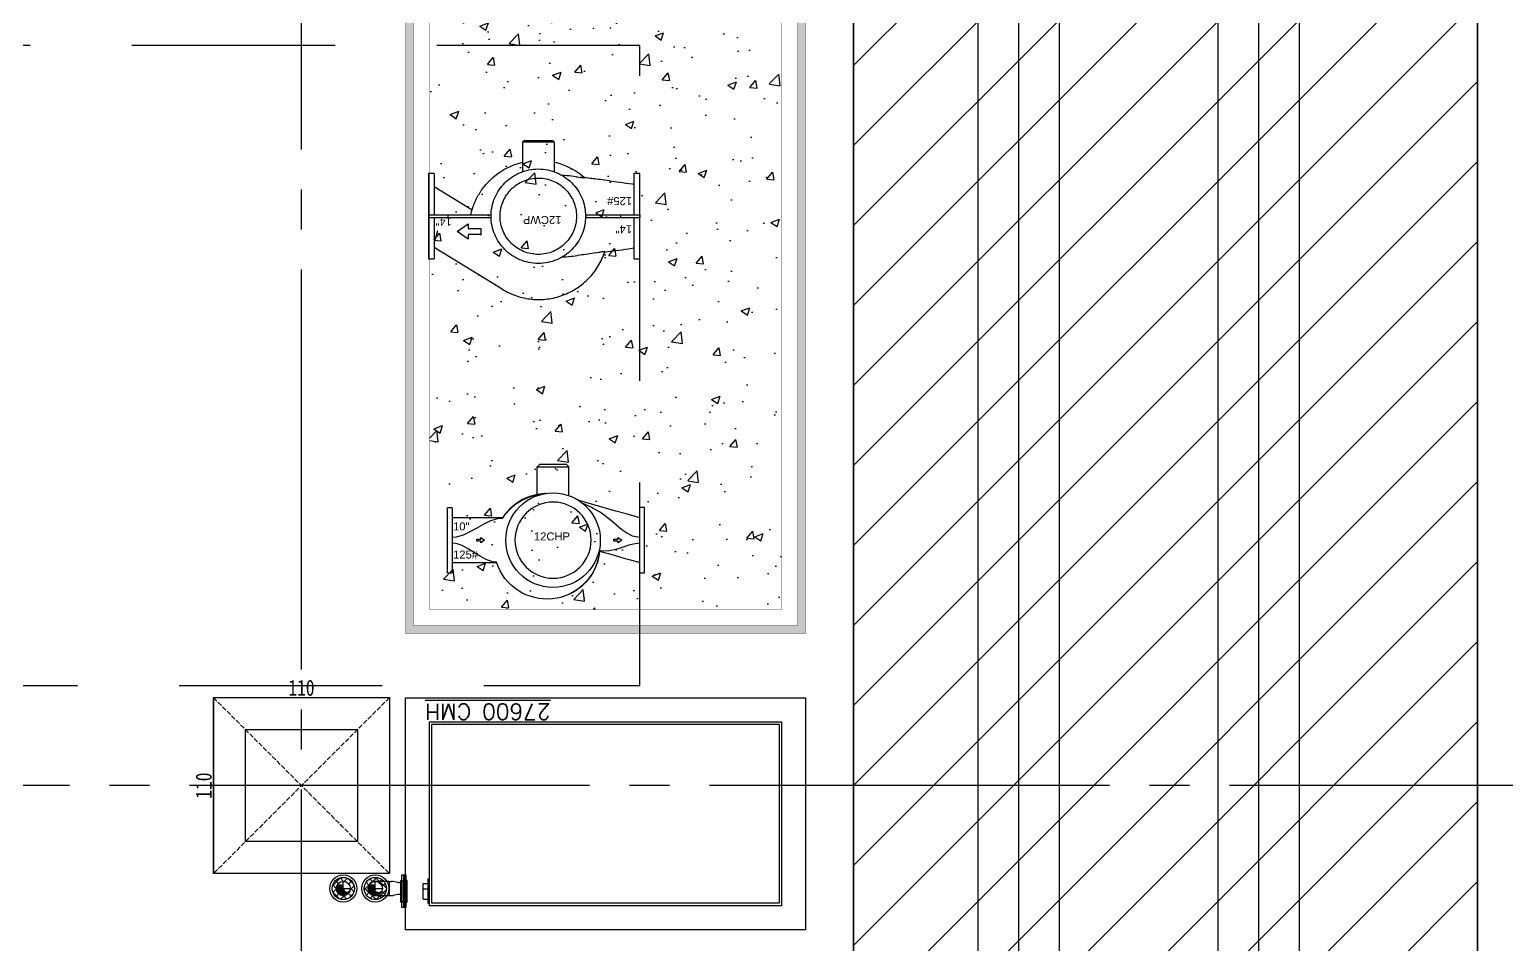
# Model space of a CAD drawing. Extents: x -18489 to 27370, y -8745 to 11880.
# Drawn here: x -16368 to -15445, y 2683 to 3255 of the extents above; entities that cross this region are included whole.
import ezdxf
from ezdxf.enums import TextEntityAlignment as Align

# ---------------------------------------------------------------- set-up
doc = ezdxf.new("R2010")
doc.units = 0
doc.header["$LTSCALE"] = 100
for name, pattern in [('188K-SM-03-F10-MECH-EQ-Y2257103$0$Micron CUP L10 HVAC EQU$0$DASHED', [19.05, 12.7, -6.35]), ('X-CUB3-L10$0$COL-CEN-LIN', [3.25, 2.5, -0.25, 0.25, -0.25]), ('X-CUB3-L10$0$HIDDEN', [0.4, 0.3, -0.1])]:
    doc.linetypes.add(name, pattern=pattern)
for name, color, linetype in [('188K-SM-03-F10-MECH-EQ-Y2257103$0$0 Xref', 8, 'Continuous'), ('188K-SM-03-F10-MECH-EQ-Y2257103$0$M-EQU-FOUNDATION', 8, 'Continuous'), ('188K-SM-03-F10-MECH-EQ-Y2257103$0$Micron CUP L10 CDA EQU$0$M MOVE-IN AREA', 8, 'Continuous'), ('188K-SM-03-F10-MECH-EQ-Y2257103$0$Micron CUP L10 HVAC EQU$0$M-EQU-FUTURE', 254, 'Continuous'), ('188K-SM-03-F10-MECH-EQ-Y2257103$0$Micron CUP L10 HVAC EQU$0$M-FUTURE-EQU', 253, '188K-SM-03-F10-MECH-EQ-Y2257103$0$Micron CUP L10 HVAC EQU$0$DASHED'), ('188K-SM-03-F10-MECH-EQ-Y2257103$0$Micron CUP L10 HVAC EQU$0$M-MECH-EQU', 136, 'Continuous'), ('188K-SM-03-F10-MECH-EQ-Y2257103$0$Micron CUP L10 HVAC EQU$0$M-PHASE1 AREA', 252, 'Continuous'), ('188K-SM-07-F10-MECH-WWR-PIPE-Y2257103$0$M-P-PIPE-29', 6, 'Continuous'), ('188K-SM-07-F10-MECH-WWR-PIPE-Y2257103$0$M-P-PIPE-35', 1, 'Continuous'), ('X-CUB3-L10$0$CCL', 8, 'X-CUB3-L10$0$COL-CEN-LIN'), ('X-CUB3-L10$0$COL', 8, 'Continuous'), ('X-CUB3-L10$0$COL-S', 8, 'Continuous')]:
    doc.layers.add(name, color=color, linetype=linetype)
doc.styles.add('188K-SM-03-F10-MECH-EQ-Y2257103$0$Micron CUP L10 HVAC EQU$0$AA-TXT', font='simplex.shx', dxfattribs={"bigfont": 'china.shx'})
doc.styles.add('188K-SM-03-F10-MECH-EQ-Y2257103$0$Micron CUP L10 HVAC EQU$0$Standard', font='arial.ttf')
doc.styles.add('X-CUB3-L10$0$DIM', font='', dxfattribs={"width": 0.8})
doc.styles.get('X-CUB3-L10$0$DIM').set_extended_font_data('MingLiU')
doc.dimstyles.new('X-CUB3-L10$0$JJP_005_defpoint', dxfattribs={"dimtxt": 20, "dimasz": 0.5, "dimexe": 0.5, "dimexo": 0.5, "dimgap": 0.5, "dimtad": 1, "dimdsep": 46, "dimtxsty": 'X-CUB3-L10$0$DIM', "dimblk": 'X-CUB3-L10$0$_None', "dimcen": 10, "dimclrd": 256, "dimclre": 256, "dimclrt": 256, "dimadec": 0, "dimazin": 0, "dimtfac": 1, "dimtix": 1, "dimtmove": 2, "dimatfit": 3, "dimldrblk": 'X-CUB3-L10$0$_None', "dimfxl": 0.5, "dimtolj": 1, "dimtzin": 0, "dimarcsym": 0})

# ---------------------------------------------------------------- blocks, each defined once
blk = doc.blocks.new('*D451')
at = {"layer": 'DefPoints', "lineweight": -2, "transparency": 16777216}
blk.add_line((0, 0), (110, 0), dxfattribs=at)
at = {"layer": 'DefPoints', "color": 0, "transparency": 16777216}
for p in [(0, 0), (110, 0), (110, 0)]:
    blk.add_point(p, dxfattribs=at)
at = {"layer": 'DefPoints', "transparency": 16777216, "insert": (55, 6.07), "char_height": 10, "attachment_point": 5, "style": 'X-CUB3-L10$0$DIM'}
blk.add_mtext('\\A1;110', dxfattribs=at)
blk = doc.blocks.new('X-CUB3-L10$0$_None')
blk = doc.blocks.new('*D452')
at = {"layer": 'DefPoints', "lineweight": -2, "transparency": 16777216}
blk.add_line((0, 0), (0, -110), dxfattribs=at)
at = {"layer": 'DefPoints', "color": 0, "transparency": 16777216}
for p in [(0, 0), (0, -110), (0, -110)]:
    blk.add_point(p, dxfattribs=at)
at = {"layer": 'DefPoints', "transparency": 16777216, "insert": (-6.07, -55), "char_height": 10, "attachment_point": 5, "rotation": 90, "style": 'X-CUB3-L10$0$DIM'}
blk.add_mtext('\\A1;110', dxfattribs=at)
blk = doc.blocks.new('188K-SM-03-F10-MECH-EQ-Y2257103$0$Micron CUP L10 HVAC EQU$0$ARROW')
for p, q in [((-0.98, 3.35), (-0.99, 4.64)), ((-0.99, 4.64), (2, 2.52)), ((-1, 1.71), (-0.98, 1.71)), ((-0.97, 0.46), (-0.98, 1.71)), ((2, 2.52), (-0.97, 0.46)), ((-0.97, 0.46), (-0.97, 0.46))]:
    blk.add_line(p, q)
blk.add_lwpolyline([(-1, 1.71), (-4.4, 1.71), (-4.4, 3.35), (-1, 3.35)])
blk = doc.blocks.new('188K-SM-03-F10-MECH-EQ-Y2257103$0$Micron CUP L10 HVAC EQU$0$A$C081C243A')
for p, q in [((59.9, 65.93), (58.47, 64.5)), ((76.72, 65.93), (59.9, 65.93)), ((76.72, 65.93), (78.15, 64.5)), ((58.47, 46.46), (58.47, 64.5)), ((58.47, 64.5), (78.15, 64.5)), ((78.15, 46.46), (78.15, 64.5)), ((2.27, -1.7), (2.27, 38.94)), ((5.29, 38.94), (2.27, 38.94)), ((5.29, 38.94), (5.29, -1.7)), ((122.44, -1.69), (122.44, 38.95)), ((125.46, 38.95), (122.44, 38.95)), ((125.46, -1.69), (125.46, 38.95)), ((2.27, -1.7), (5.29, -1.7)), ((122.44, -1.69), (125.46, -1.69))]:
    blk.add_line(p, q)
for points in [[(63.96, 47.83), (63.26, 47.81), (58.39, 47.27), (53.66, 46.01), (49.14, 44.05), (44.96, 41.43), (41.25, 38.26), (38.04, 34.57), (37.25, 33.47), (36.87, 32.9), (36.78, 32.76), (36.75, 32.71)], [(36.95, 32.57), (36.98, 32.63), (37.08, 32.77), (37.45, 33.33), (38.23, 34.42), (41.42, 38.09), (45.1, 41.24), (49.26, 43.83), (53.74, 45.78), (58.44, 47.03), (62.2, 47.51)], [(122.44, 32.6), (121.13, 32.97), (117.54, 33.99), (113.95, 35.02), (106.77, 37.07), (99.61, 39.12), (96.03, 40.14), (92.43, 41.17), (85.24, 43.23), (84.16, 43.54)], [(86.66, 41.76), (91.93, 39.4), (95.33, 37.69), (98.66, 35.79), (104.97, 30.78), (111.2, 25.39), (114.43, 23.12), (117.83, 21.43), (122.44, 20.46)], [(36.54, 32.59), (36.52, 32.59), (35.98, 32.59), (33.81, 32.59), (29.47, 32.59), (25.22, 32.59), (20.94, 32.59), (16.6, 32.59), (12.3, 32.59), (8.01, 32.59), (5.29, 32.59)], [(5.29, 20.53), (8.01, 20.78), (12.3, 22.05), (16.6, 24.06), (20.94, 26.44), (25.22, 28.82), (29.47, 30.83), (33.81, 32.1), (35.98, 32.34), (36.52, 32.35), (36.54, 32.35)], [(36.75, 32.71), (36.74, 32.7), (36.72, 32.67), (36.69, 32.65), (36.66, 32.62), (36.62, 32.61), (36.58, 32.6), (36.56, 32.6), (36.54, 32.59)], [(36.54, 32.59), (36.54, 32.52), (36.54, 32.35)], [(36.54, 32.35), (36.57, 32.35), (36.63, 32.36), (36.71, 32.38), (36.77, 32.41), (36.84, 32.45), (36.9, 32.51), (36.94, 32.55), (36.95, 32.57)], [(36.75, 32.71), (36.81, 32.67), (36.95, 32.57)], [(33, 4.9), (30.67, 5.15), (26.84, 6.42), (23.01, 8.43), (19.19, 10.81), (15.36, 13.19), (11.53, 15.2), (7.7, 16.47), (5.29, 16.72)], [(97.38, 11.82), (99.56, 11.2), (103.01, 10.21), (106.46, 9.22), (109.91, 8.24), (113.36, 7.25), (116.81, 6.26), (120.26, 5.28), (122.44, 4.66)], [(122.44, 16.66), (119.71, 16.4), (115.71, 15.46), (111.6, 14.15), (107.5, 12.85), (103.49, 11.9), (99.69, 11.67), (97.4, 12.06)], [(5.29, 4.65), (7.7, 4.65), (11.53, 4.65), (15.36, 4.65), (19.19, 4.65), (23.01, 4.65), (26.84, 4.65), (30.67, 4.65), (33.08, 4.65)]]:
    blk.add_lwpolyline(points)
blk.add_circle((68.31, 18.63), 29.53)
at = {"extrusion": (0, 0, -1)}
blk.add_circle((-68.31, 18.63), 23.79, dxfattribs=at)
for start, end in [(185.20867, 342.51957), (184.782, 245.57756)]:
    blk.add_arc((-64.5, 14.82), 33.02, start, end, dxfattribs=at)
at = {"xscale": 0.7619999999999933, "yscale": 0.7619999999999933, "zscale": 0.7619999999999933}
for p in [(24, 16.72), (109.72, 16.72)]:
    blk.add_blockref('188K-SM-03-F10-MECH-EQ-Y2257103$0$Micron CUP L10 HVAC EQU$0$ARROW', p, dxfattribs=at)
at = {"style": '188K-SM-03-F10-MECH-EQ-Y2257103$0$Micron CUP L10 HVAC EQU$0$Standard'}
for s, p in [('10"', (5.85, 24.74)), ('12CHP', (56.37, 18.49)), ('125#', (5.85, 7.15))]:
    blk.add_text(s, height=5, dxfattribs=at).set_placement(p)
blk = doc.blocks.new('188K-SM-03-F10-MECH-EQ-Y2257103$0$Micron CUP L10 HVAC EQU$0$A$C2DAD0999')
for p, q in [((25.4, 132.08, 0), (25.4, 128.57, 0)), ((51.27, 132.08, 0), (25.4, 132.08, 0)), ((52.87, 132.08, 0), (51.27, 132.08, 0)), ((51.27, 132.08, 0), (51.27, 120.01, 0)), ((52.87, 132.08, 0), (52.87, 120.01, 0)), ((78.74, 132.08, 0), (52.87, 132.08, 0)), ((78.74, 128.57, 0), (78.74, 132.08, 0)), ((6.45, 86.04, 0), (32.62, 128.57, 0)), ((51.27, 128.57, 0), (25.4, 128.57, 0)), ((35.31, 128.57, 0), (43.18, 126.35, 0)), ((52.87, 120.01, 0), (51.27, 120.01, 0)), ((51.27, 120.01, 0), (51.27, 93.02, 0)), ((78.74, 128.57, 0), (52.87, 128.57, 0)), ((52.87, 120.01, 0), (52.87, 93.02, 0)), ((70.72, 128.57, 0), (56.13, 104.87, 0)), ((98.25, 73.34, 0), (79.91, 73.34, 0)), ((98.25, 53.66, 0), (98.25, 73.34, 0)), ((99.38, 72.21, 0), (98.25, 73.34, 0)), ((99.38, 72.21, 0), (99.38, 54.79, 0)), ((98.25, 53.66, 0), (79.91, 53.66, 0)), ((98.25, 53.66, 0), (99.38, 54.79, 0)), ((27.75, 37.13, 0), (27.75, 37.11, 0)), ((76.39, 37.1, 0), (76.39, 37.13, 0)), ((51.27, 33.98, 0), (51.27, 12.06, 0)), ((52.87, 33.98, 0), (52.87, 12.06, 0)), ((76.11, 34.46, 0), (76.08, 34.43, 0)), ((52.87, 12.06, 0), (51.27, 12.06, 0)), ((51.27, 12.06, 0), (51.27, 0, 0)), ((52.87, 12.06, 0), (52.87, 0, 0)), ((25.4, 3.51, 0), (25.4, 0, 0)), ((25.4, 3.51, 0), (51.27, 3.51, 0)), ((52.87, 3.51, 0), (78.74, 3.51, 0)), ((78.74, 0, 0), (78.74, 3.51, 0)), ((25.4, 0, 0), (51.27, 0, 0)), ((52.87, 0, 0), (51.27, 0, 0)), ((52.87, 0, 0), (78.74, 0, 0))]:
    blk.add_line(p, q)
at = {"elevation": 0, "flags": 128}
for points in [[(52.87, 105.72), (53.57, 105.56), (54.25, 105.39), (54.92, 105.22), (55.61, 105.02), (56.25, 104.83), (56.91, 104.62), (57.59, 104.4), (58.29, 104.15), (58.68, 104.01), (59.07, 103.86), (59.49, 103.7), (59.91, 103.53), (60.35, 103.35), (60.8, 103.15), (61.13, 103.01), (61.6, 102.8), (62.14, 102.54), (62.77, 102.24), (63.46, 101.89), (63.92, 101.65), (64.33, 101.43), (64.71, 101.22), (65.06, 101.02), (65.37, 100.84), (65.65, 100.68), (65.9, 100.53), (66.25, 100.32), (66.62, 100.09), (66.99, 99.86), (67.33, 99.63), (67.67, 99.41), (67.99, 99.19), (68.3, 98.98), (69.19, 98.34), (70.03, 97.71), (70.84, 97.08), (71.37, 96.64), (71.89, 96.2), (72.01, 96.1), (72.13, 95.99), (72.24, 95.89), (72.36, 95.79), (72.48, 95.68), (72.6, 95.57), (72.72, 95.47), (72.89, 95.31), (73.19, 95.03), (73.35, 94.88), (73.64, 94.6), (73.92, 94.33), (74.16, 94.1), (75.24, 92.98), (76.18, 91.95), (77.08, 90.89), (78.11, 89.59), (79.09, 88.25), (80.01, 86.88), (81.19, 84.95), (82.27, 82.97), (83.24, 80.93), (84.1, 78.84), (84.86, 76.71), (85.5, 74.54), (85.79, 73.34)], [(26.53, 48.71), (26.59, 47.83), (26.72, 46.21), (26.86, 44.66), (27, 43.26), (27.14, 41.91), (27.31, 40.48), (27.47, 39.17)], [(85.91, 53.66), (85.57, 52.2), (84.94, 50.03), (84.2, 47.9), (83.35, 45.81), (82.39, 43.76), (81.32, 41.77), (80.16, 39.83), (78.89, 37.96), (77.53, 36.16), (76.08, 34.43)], [(76.72, 39.6), (76.78, 40.02), (76.94, 41.4), (77.1, 42.81), (77.24, 44.24), (77.37, 45.69), (77.51, 47.3), (77.61, 48.69)], [(28.07, 35.17), (27.85, 36.51), (27.52, 38.86), (27.48, 39.17)], [(29.21, 27.58), (28.77, 30.04), (28.38, 32.5), (28.02, 34.97), (27.76, 37.11)], [(76.72, 39.6), (76.69, 39.33), (76.36, 36.97), (76.07, 35.16)], [(76.08, 34.43), (76.08, 34.45), (76.08, 34.52), (76.09, 34.6), (76.1, 34.7), (76.12, 34.82), (76.13, 34.98), (76.16, 35.15), (76.18, 35.35), (76.21, 35.58), (76.23, 35.82), (76.31, 36.45), (76.38, 37.1)], [(71.86, 3.51), (72.01, 4.61), (72.32, 6.77), (72.62, 8.84), (72.9, 10.8), (73.16, 12.61), (73.41, 14.33), (73.65, 15.95), (73.87, 17.47), (74.12, 19.17), (74.35, 20.75), (74.55, 22.22), (74.74, 23.58), (74.92, 24.86), (75.08, 26.04), (75.23, 27.14), (75.36, 28.16), (75.48, 29.12), (75.6, 30.07), (75.72, 31.05), (75.84, 32.04), (76.02, 33.64), (76.11, 34.46)], [(29.21, 27.58), (29.37, 26.73), (29.53, 25.9), (29.67, 25.09), (29.77, 24.53), (29.86, 24.01), (29.93, 23.53), (29.99, 23.09), (30.03, 22.7), (30.06, 22.38), (30.06, 22.17), (30.05, 22.02), (30.03, 21.92), (29.99, 21.9)], [(29.61, 22.02), (29.74, 21.13), (29.94, 19.75), (30.15, 18.29), (30.37, 16.73), (30.62, 15.07), (30.88, 13.27), (31.16, 11.35), (31.46, 9.3), (31.77, 7.14), (32.09, 4.87), (32.28, 3.51)], [(29.99, 21.9), (29.82, 21.96), (29.69, 22), (29.63, 22.02), (29.62, 22.02)]]:
    blk.add_lwpolyline(points, dxfattribs=at)
for radius in [29.53, 23.87]:
    blk.add_circle((52.07, 63.5, 0), radius)
blk.add_arc((43.5, 63.25, 0), 43.5, 148.39686, 251.91457)
at = {"xscale": 2.286000000000058, "yscale": 2.286000000000058, "zscale": 2.286000000000058, "rotation": 90}
blk.add_blockref('188K-SM-03-F10-MECH-EQ-Y2257103$0$Micron CUP L10 HVAC EQU$0$ARROW', (48.26, 109.57, 0), dxfattribs=at)
at = {"style": '188K-SM-03-F10-MECH-EQ-Y2257103$0$Micron CUP L10 HVAC EQU$0$Standard'}
for s, p in [('14"', (51.14, 117.51, 0)), ('12CWP', (52.2, 49.06, 0)), ('125#', (64, 4.96, 0)), ('14"', (46.42, 4.96, 0))]:
    blk.add_text(s, height=5, rotation=90, dxfattribs=at).set_placement(p)
blk = doc.blocks.new('188K-SM-03-F10-MECH-EQ-Y2257103$0$Micron CUP L10 HVAC EQU$0$A$C63385323')
for p, q in [((0, -44.5), (0, 44.5)), ((0, 44.3), (11.4, 44.3)), ((51.2, 38.2), (22, 43.4)), ((73.6, 37.2), (61.8, 37.2)), ((73.6, 37.2), (73.6, -37.2)), ((0, -44.3), (11.4, -44.3)), ((51.2, -38.2), (22, -43.4)), ((73.6, -37.2), (61.8, -37.2))]:
    blk.add_line(p, q)
for centre, start, end in [((11.4, -15.7), 79.85913, 90), ((61.8, 97.2), 259.85913, 270), ((11.4, 15.7), 270, 280.14087), ((61.8, -97.2), 90, 100.14087)]:
    blk.add_arc(centre, 60, start, end)
blk = doc.blocks.new('188K-SM-03-F10-MECH-EQ-Y2257103$0$Micron CUP L10 HVAC EQU$0$A$C0c53ceb0')
at = {"layer": '188K-SM-03-F10-MECH-EQ-Y2257103$0$Micron CUP L10 HVAC EQU$0$M-PHASE1 AREA'}
h = blk.add_hatch(dxfattribs=at)
h.set_pattern_fill('ANSI37', color=256, scale=10)
h.set_pattern_definition([(45, (165860.614, -11772.52), (-22.4506403, 22.4506403), []), (135, (165860.614, -11772.52), (-22.4506403, -22.4506403), [])])
edge = h.paths.add_edge_path(flags=17)
edge.add_arc((-288.60828, 18007.39594), 44.45, 0, 360)
edge = h.paths.add_edge_path()
edge.add_arc((-288.60828, 18007.39594), 69.45, 0, 360)
h = blk.add_hatch(dxfattribs=at)
h.set_pattern_fill('ANSI31', color=256, scale=1.975806, angle=-90, style=0)
h.set_pattern_definition([(135, (22274.571, -19442.7775), (-4.435812, -4.435812), [])])
h.paths.add_polyline_path([(-333.05828, 18007.39594, -1), (-288.60828, 18007.39594, 1), (-244.15828, 18007.39594, -0.4142135624), (-288.60828, 17962.94594, -0.4142135624)])
h = blk.add_hatch(dxfattribs=at)
h.set_pattern_fill('ANSI37', color=256, scale=10)
h.set_pattern_definition([(45, (165860.614, -11772.52), (-22.4506403, 22.4506403), []), (135, (165860.614, -11772.52), (-22.4506403, -22.4506403), [])])
edge = h.paths.add_edge_path(flags=17)
edge.add_arc((-88.60828, 18007.39594), 44.45, 0, 360)
edge = h.paths.add_edge_path()
edge.add_arc((-88.60828, 18007.39594), 69.45, 0, 360)
h = blk.add_hatch(dxfattribs=at)
h.set_pattern_fill('ANSI31', color=256, scale=1.975806, angle=-90, style=0)
h.set_pattern_definition([(135, (22474.571, -19442.7775), (-4.435812, -4.435812), [])])
h.paths.add_polyline_path([(-133.05828, 18007.39594, -1), (-88.60828, 18007.39594, 1), (-44.15828, 18007.39594, -0.4142135624), (-88.60828, 17962.94594, -0.4142135624)])
for p, q in [((-337.21939, 18007.39594), (-239.99717, 18007.39594)), ((-288.60828, 17958.78483), (-288.60828, 18056.00706)), ((-137.21939, 18007.39594), (-39.99717, 18007.39594)), ((-88.60828, 17958.78483), (-88.60828, 18056.00706)), ((209.75612, 18004.82392), (238.67382, 18004.82392))]:
    blk.add_line(p, q, dxfattribs=at)
for points in [[(100, 17750), (100, 19200), (2600, 19200), (2600, 17750)], [(250, 17900), (250, 19050), (2450, 19050), (2450, 17900)], [(265, 17915), (265, 19035), (2435, 19035), (2435, 17915)], [(90.57392, 17922.57479), (78.06379, 17922.57479), (78.06379, 18092.2171), (90.57392, 18092.2171)], [(103.08405, 17922.57479), (90.57392, 17922.57479), (90.57392, 18092.2171), (103.08405, 18092.2171)], [(78.06379, 17956.5095), (71.39172, 17956.5095), (71.39172, 18058.28238), (78.06379, 18058.28238)], [(78.06379, 17921.71762), (71.39172, 17921.71762), (71.39172, 18023.4905), (78.06379, 18023.4905)], [(90.57392, 17887.7829), (78.06379, 17887.7829), (78.06379, 18057.42521), (90.57392, 18057.42521)], [(103.08405, 17887.7829), (90.57392, 17887.7829), (90.57392, 18057.42521), (103.08405, 18057.42521)], [(109.75612, 18058.28238), (103.08405, 18058.28238), (103.08405, 17956.5095), (109.75612, 17956.5095)], [(109.75612, 18023.4905), (103.08405, 18023.4905), (103.08405, 17921.71762), (109.75612, 17921.71762)]]:
    blk.add_lwpolyline(points, close=True, dxfattribs=at)
blk.add_lwpolyline([(-88.60828, 17962.94594), (0.29172, 17962.94594), (0.29172, 18051.84594), (-88.60828, 18051.84594, 1)], format="xyb", close=True, dxfattribs=at)
for points in [[(209.75612, 17940.38419), (209.75612, 18039.61581), (238.67382, 18039.61581)], [(250, 18065), (238.67382, 18065), (238.67382, 17915), (250, 17915)], [(209.75612, 17940.38419), (238.67382, 17940.38419)]]:
    blk.add_lwpolyline(points, dxfattribs=at)
for centre, radius in [((-288.60828, 18007.39594), 84.82115), ((-88.60828, 18007.39594), 84.82115), ((-288.60828, 18007.39594), 69.45), ((-288.60828, 18007.39594), 44.45), ((-88.60828, 18007.39594), 69.45), ((-88.60828, 18007.39594), 44.45)]:
    blk.add_circle(centre, radius, dxfattribs=at)
for centre, start, end in [((-310.83328, 18007.39594), 0, 180), ((-266.38328, 18007.39594), 180, 0), ((-110.83328, 18007.39594), 0, 180)]:
    blk.add_arc(centre, 22.225, start, end, dxfattribs=at)
blk.add_blockref('188K-SM-03-F10-MECH-EQ-Y2257103$0$Micron CUP L10 HVAC EQU$0$A$C63385323', (0.29172, 18007.39594), dxfattribs=at)
at = {"layer": '188K-SM-03-F10-MECH-EQ-Y2257103$0$Micron CUP L10 HVAC EQU$0$M-PHASE1 AREA', "style": '188K-SM-03-F10-MECH-EQ-Y2257103$0$Micron CUP L10 HVAC EQU$0$AA-TXT'}
blk.add_text('%%U27600 CMH', height=100, rotation=180, dxfattribs=at).set_placement((615, 19112.13433), align=Align.MIDDLE_CENTER)
blk = doc.blocks.new('188K-SM-03-F10-MECH-EQ-Y2257103$0$Micron CUP L10 HVAC EQU')
at = {"layer": '188K-SM-03-F10-MECH-EQ-Y2257103$0$Micron CUP L10 HVAC EQU$0$M-EQU-FUTURE', "xscale": 10, "yscale": 10, "zscale": 10}
blk.add_blockref('188K-SM-03-F10-MECH-EQ-Y2257103$0$Micron CUP L10 HVAC EQU$0$A$C081C243A', (-205827.6, 22080.3), dxfattribs=at)
at = {"layer": '188K-SM-03-F10-MECH-EQ-Y2257103$0$Micron CUP L10 HVAC EQU$0$M-FUTURE-EQU', "xscale": 10, "yscale": 10, "zscale": 10, "rotation": 89.99999999999999}
blk.add_blockref('188K-SM-03-F10-MECH-EQ-Y2257103$0$Micron CUP L10 HVAC EQU$0$A$C2DAD0999', (-204601.6, 23770.6, 1960), dxfattribs=at)
at = {"layer": '188K-SM-03-F10-MECH-EQ-Y2257103$0$Micron CUP L10 HVAC EQU$0$M-MECH-EQU'}
blk.add_blockref('188K-SM-03-F10-MECH-EQ-Y2257103$0$Micron CUP L10 HVAC EQU$0$A$C0c53ceb0', (-206166.7, 2082.2), dxfattribs=at)
at = {"layer": '188K-SM-03-F10-MECH-EQ-Y2257103$0$Micron CUP L10 HVAC EQU$0$M-FUTURE-EQU', "elevation": 1960}
blk.add_lwpolyline([(-215101.6, 21358), (-204601.6, 21358), (-204601.6, 25358), (-215101.6, 25358)], close=True, dxfattribs=at)
blk = doc.blocks.new('188K-SM-03-F10-MECH-EQ-Y2257103')
at = {"layer": '188K-SM-03-F10-MECH-EQ-Y2257103$0$M-EQU-FOUNDATION'}
h = blk.add_hatch(dxfattribs=at)
h.set_pattern_fill('AR-CONC', color=256, scale=0.1)
h.set_pattern_definition([(50, (3773.521, -1210.801), (18.218467, -1.593909), [1.905, -20.955]), (355, (3773.521, -1210.8), (-3.524342, 19.105685), [1.524, -16.764058]), (100.45144, (3775.04, -1210.934), (14.694125, 17.511775), [1.619001, -17.809024]), (46.1842, (3773.521, -1205.72), (27.107904, -4.204233), [2.8575, -31.4325]), (96.63556, (3775.78, -1206.07), (23.740413, 24.742612), [2.428502, -26.71356]), (351.18415, (3773.52, -1205.72), (23.740413, 24.742612), [2.285997, -25.145973]), (21, (3776.061, -1206.991), (15.161439, -10.22652), [1.905, -20.955]), (326, (3776.061, -1206.99), (6.180203, 18.418797), [1.524, -16.764]), (71.451445, (3777.325, -1207.843), (21.341642, 8.192277), [1.619001, -17.808994]), (37.5, (3773.5214, -1210.801), (0.3088603, 8.4555039), [0, -16.5608, 0, -17.018, 0, -16.8275]), (7.5, (3773.521, -1210.801), (6.6819663, 10.0180575), [0, -9.7028, 0, -16.1798, 0, -6.4135]), (327.5, (3767.857, -1210.801), (13.5590595, -0.5728744), [0, -6.35, 0, -19.812, 0, -26.289]), (317.5, (3765.317, -1210.801), (14.812918, 2.542649), [0, -8.255, 0, -13.1572, 0, -18.669])])
h.paths.add_polyline_path([(-15888.15, 3652.46), (-15888.15, 2882.46), (-16128.15, 2882.46), (-16128.15, 3652.46)], flags=16)
h.paths.add_polyline_path([(-15883.15, 3657.46), (-15883.15, 2877.46), (-16133.15, 2877.46), (-16133.15, 3657.46)])
h = blk.add_hatch(dxfattribs=at)
h.set_pattern_fill('AR-CONC', color=256, scale=0.3)
h.set_pattern_definition([(50, (3773.52, -1210.8), (54.6554, -4.78173), [5.715, -62.865]), (355, (3773.52, -1210.8), (-10.57303, 57.31705), [4.572, -50.29218]), (100.45144, (3778.076, -1211.2), (44.08237, 52.53533), [4.857, -53.42707]), (46.1842, (3773.52, -1195.56), (81.32371, -12.6127), [8.5725, -94.2975]), (96.63556, (3780.3, -1196.61), (71.22124, 74.22784), [7.2855, -80.14068]), (351.18415, (3773.52, -1195.56), (71.22124, 74.22784), [6.858, -75.43792]), (21, (3781.14, -1199.37), (45.48432, -30.67956), [5.715, -62.865]), (326, (3781.14, -1199.37), (18.54061, 55.25639), [4.572, -50.292]), (71.45144, (3784.93, -1201.93), (64.02493, 24.57683), [4.857, -53.42698]), (37.5, (3773.521, -1210.8), (0.926581, 25.366512), [0, -49.6824, 0, -51.054, 0, -50.4825]), (7.5, (3773.52, -1210.8), (20.0459, 30.054172), [0, -29.1084, 0, -48.5394, 0, -19.2405]), (327.5, (3756.529, -1210.8), (40.677179, -1.718623), [0, -19.05, 0, -59.436, 0, -78.867]), (317.5, (3748.91, -1210.8), (44.438754, 7.62795), [0, -24.765, 0, -39.4716, 0, -56.007])])
h.paths.add_polyline_path([(-15898.15, 3642.46), (-15898.15, 2892.46), (-16118.15, 2892.46), (-16118.15, 3642.46)])
at = {"layer": '188K-SM-03-F10-MECH-EQ-Y2257103$0$M-EQU-FOUNDATION', "const_width": 0.2}
for points in [[(-15883.15, 3657.46), (-15883.15, 2877.46), (-16133.15, 2877.46), (-16133.15, 3657.46)], [(-15888.15, 3652.46), (-15888.15, 2882.46), (-16128.15, 2882.46), (-16128.15, 3652.46)], [(-15898.15, 3642.46), (-15898.15, 2892.46), (-16118.15, 2892.46), (-16118.15, 3642.46)]]:
    blk.add_lwpolyline(points, close=True, dxfattribs=at)
at = {"layer": '188K-SM-03-F10-MECH-EQ-Y2257103$0$0 Xref', "xscale": 0.1, "yscale": 0.1, "zscale": 0.1}
blk.add_blockref('188K-SM-03-F10-MECH-EQ-Y2257103$0$Micron CUP L10 HVAC EQU', (4473.52, 709.2), dxfattribs=at)
at = {"layer": '188K-SM-03-F10-MECH-EQ-Y2257103$0$Micron CUP L10 CDA EQU$0$M MOVE-IN AREA'}
h = blk.add_hatch(dxfattribs=at)
h.set_pattern_fill('JIS_WOOD', color=256, scale=50)
h.set_pattern_definition([(45, (4473.52, 709.2), (-25, 25), [])])
h.paths.add_polyline_path([(-17249.15, 7922.46), (-17249.15, 7642.46), (-15853.15, 7642.46), (-15853.15, 6432.46), (-15853.15, 789.96), (-15463.15, 789.96), (-15463.15, 6142.46), (-15463.15, 7642.46), (-14093.15, 7642.46), (-14093.15, 7922.46)])
at = {"layer": '188K-SM-03-F10-MECH-EQ-Y2257103$0$Micron CUP L10 CDA EQU$0$M MOVE-IN AREA', "const_width": 1}
blk.add_lwpolyline([(-17249.15, 7922.46), (-17249.15, 7642.46), (-15853.15, 7642.46), (-15853.15, 6432.46), (-15853.15, 6432.46), (-15853.15, 789.96), (-15463.15, 789.96), (-15463.15, 6142.46), (-15463.15, 6142.46), (-15463.15, 7642.46), (-14093.15, 7642.46), (-14093.15, 7922.46)], close=True, dxfattribs=at)
blk = doc.blocks.new('188K-SM-07-F10-MECH-WWR-PIPE-Y2257103')
at = {"layer": '188K-SM-07-F10-MECH-WWR-PIPE-Y2257103$0$M-P-PIPE-29'}
for p, q in [((-15775.44, 5781.84), (-15775.44, -784.54)), ((-15750.04, 5781.84), (-15750.04, -784.54)), ((-15724.64, 5781.84), (-15724.64, -784.54))]:
    blk.add_line(p, q, dxfattribs=at)
at = {"layer": '188K-SM-07-F10-MECH-WWR-PIPE-Y2257103$0$M-P-PIPE-35'}
for p, q in [((-15625.44, 5781.05), (-15625.44, -714.54)), ((-15600.04, 5781.05), (-15600.04, -714.54)), ((-15574.64, 5781.05), (-15574.64, -714.54))]:
    blk.add_line(p, q, dxfattribs=at)
blk = doc.blocks.new('*U450')
at = {"layer": 'DefPoints', "linetype": 'X-CUB3-L10$0$HIDDEN', "ltscale": 0.1}
for p, q in [((110, 0), (0, -110)), ((0, 0), (110, -110))]:
    blk.add_line(p, q, dxfattribs=at)
at = {"layer": 'X-CUB3-L10$0$COL', "ltscale": 0.1}
blk.add_lwpolyline([(0, 0), (110, 0), (110, -110), (0, -110)], close=True, dxfattribs=at)
at = {"layer": 'DefPoints'}
dim = blk.add_linear_dim(base=(110, 0), p1=(0, 0), p2=(110, 0), dimstyle='X-CUB3-L10$0$JJP_005_defpoint', override={"dimtxt": 10}, dxfattribs=at)
dim.commit()
dim.dimension.update_dxf_attribs({"geometry": '*D451', "text_midpoint": (55, 6.067)})
dim = blk.add_linear_dim(base=(0, -110), p1=(0, 0), p2=(0, -110), angle=90, dimstyle='X-CUB3-L10$0$JJP_005_defpoint', override={"dimtxt": 10}, dxfattribs=at)
dim.commit()
dim.dimension.update_dxf_attribs({"geometry": '*D452', "text_midpoint": (-6.067, -55)})
blk = doc.blocks.new('X-CUB3-L10$0$CUB3-10')
at = {"layer": 'X-CUB3-L10$0$CCL'}
for p, q in [((-3360, 0), (-3360, 9982.459)), ((720, 3502.459), (-5160, 3502.459))]:
    blk.add_line(p, q, dxfattribs=at)
at = {"layer": 'X-CUB3-L10$0$COL-S'}
blk.add_lwpolyline([(-3395, 3537.459), (-3325, 3537.459), (-3325, 3467.459), (-3395, 3467.459)], close=True, dxfattribs=at)
at = {"layer": 'X-CUB3-L10$0$COL'}
blk.add_blockref('*U450', (-3415, 3557.459), dxfattribs=at)
blk = doc.blocks.new('X-CUB3-L10')
at = {"layer": 'X-CUB3-L10$0$COL-S'}
blk.add_lwpolyline([(-16233.15, 2817.46), (-16163.15, 2817.46), (-16163.15, 2747.46), (-16233.15, 2747.46)], close=True, dxfattribs=at)
at = {"layer": 'X-CUB3-L10$0$CCL'}
blk.add_blockref('X-CUB3-L10$0$CUB3-10', (-12838.15, -720), dxfattribs=at)
at = {"layer": 'X-CUB3-L10$0$COL'}
blk.add_blockref('*U450', (-16253.15, 2837.46), dxfattribs=at)

msp = doc.modelspace()

# ---------------------------------------------------------------- block references
msp.add_blockref('X-CUB3-L10', (0, 0))

# ---------------------------------------------------------------- next in the draw order: block references
msp.add_blockref('188K-SM-03-F10-MECH-EQ-Y2257103', (0, 0))

# ---------------------------------------------------------------- next in the draw order: block references
msp.add_blockref('188K-SM-07-F10-MECH-WWR-PIPE-Y2257103', (0, 0))

doc.saveas('drawing.dxf')
